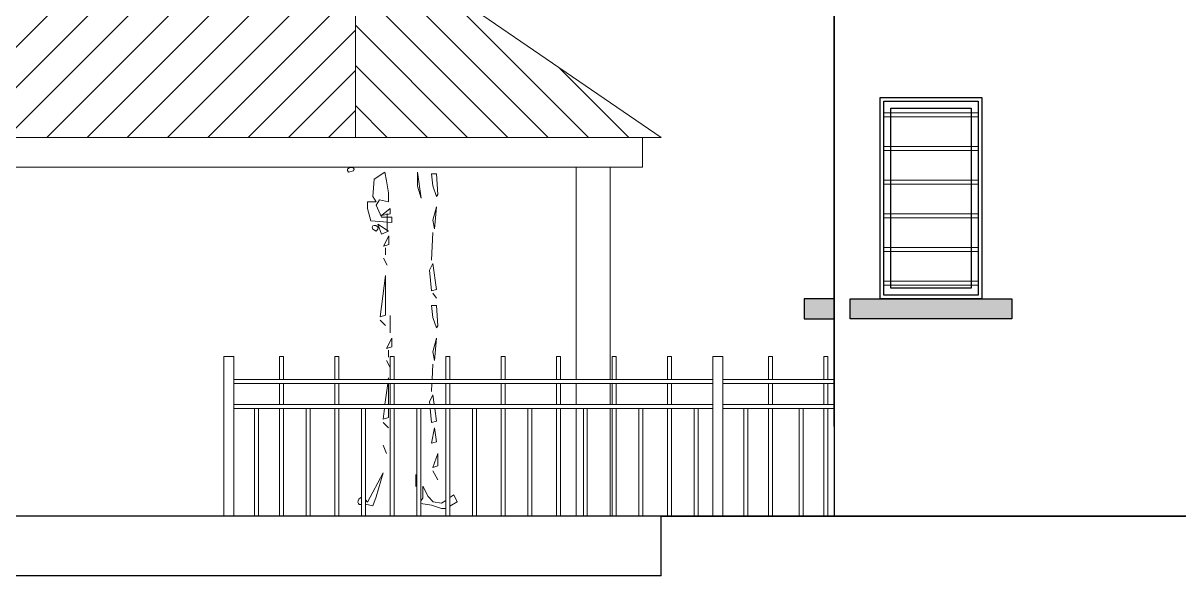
# Model space of a CAD drawing. Header units: millimetres. Extents: x 922141 to 965068, y 34629 to 256118.
# Drawn here: x 926393 to 932192, y 205432 to 208205 of the extents above; entities that cross this region are included whole.
import ezdxf

# ---------------------------------------------------------------- set-up
doc = ezdxf.new("R2010")
doc.units = ezdxf.units.MM
for name, color, linetype, lineweight in [('HATCH', 8, 'Continuous', 5), ('HATCH _ 1', 253, 'Continuous', 9), ('MCA__ LANDSCAPE', 136, 'Continuous', 5), ('MCA__ MURI ESISTENTI SEZIONATI', 30, 'Continuous', 30), ('MCA__ SCALE', 154, 'Continuous', 18)]:
    doc.layers.add(name, color=color, linetype=linetype, lineweight=lineweight)

# ---------------------------------------------------------------- blocks, each defined once
blk = doc.blocks.new('rf')
at = {"layer": 'HATCH', "linetype": 'Continuous'}
for points in [[(552507, 395565), (552513, 395582), (552507, 395591), (552493, 395598), (552476, 395598), (552458, 395591), (552447, 395582), (552445, 395567), (552456, 395549), (552507, 395565)], [(552889, 395046), (552889, 395099), (552786, 395099), (552733, 395220), (552766, 395272), (552856, 395253), (552856, 395343), (552836, 395462), (552819, 395549), (552715, 395479), (552700, 395305), (552733, 395253), (552647, 395253), (552647, 395187), (552680, 395063), (552889, 395046)], [(553184, 395290), (553147, 395409), (553147, 395549), (553184, 395290)], [(553338, 395307), (553353, 395327), (553338, 395534), (553287, 395534), (553303, 395413), (553338, 395307)], [(552874, 395134), (552874, 395187), (552786, 395116), (552874, 395134)], [(552845, 394963), (552845, 395137)], [(553320, 394982), (553338, 395204), (553303, 395068), (553320, 394982)], [(552733, 394960), (552751, 394980), (552753, 394995), (552744, 395006), (552729, 395015), (552713, 395015), (552700, 395011), (552693, 395000), (552700, 394978), (552733, 394960)], [(552786, 394927), (552856, 394960), (552751, 395030), (552786, 394927)], [(552860, 394825), (552860, 394911), (552807, 394807), (552860, 394825)], [(553287, 394669), (553303, 394944)], [(552827, 394722), (552827, 394792)], [(552845, 394618), (552807, 394689), (552845, 394618)], [(553338, 394372), (553303, 394634), (553270, 394566), (553287, 394359), (553338, 394372)], [(552827, 394117), (552827, 394515), (552774, 394099), (552827, 394117)], [(553338, 394285), (553303, 394338), (553338, 394285)], [(553338, 393988), (553353, 394008), (553338, 394214), (553287, 394214), (553303, 394093), (553338, 393988)], [(552874, 393937), (552874, 394111)], [(552827, 394013), (552774, 394066), (552827, 394013)], [(552889, 393799), (552889, 393884), (552836, 393781), (552889, 393799)], [(553320, 393662), (553338, 393884), (553303, 393748), (553320, 393662)], [(552856, 393695), (552856, 393766)], [(552874, 393592), (552836, 393662), (552874, 393592)], [(553294, 393470), (553303, 393625)], [(552849, 393430), (552822, 393220)], [(552856, 393470), (552856, 393488), (552854, 393470)], [(552856, 393220), (552856, 393430)], [(553287, 393350), (553292, 393430)], [(553316, 393220), (553303, 393315), (553270, 393246), (553272, 393220)], [(552817, 393180), (552803, 393073), (552856, 393090)], [(552856, 393090), (552856, 393180)], [(553275, 393180), (553287, 393040), (553338, 393053)], [(553338, 393053), (553321, 393180)], [(552856, 392987), (552803, 393040), (552856, 392987)], [(553338, 392846), (553320, 392987), (553287, 392831), (553338, 392846)], [(552836, 392727), (552803, 392813), (552836, 392727)], [(553353, 392604), (553353, 392727), (553303, 392587), (553353, 392604)], [(552700, 392204), (552733, 392294), (552803, 392534), (552647, 392241), (552627, 392263)], [(553131, 392397), (553131, 392518)], [(553353, 392463), (553303, 392554), (553353, 392463)], [(553431, 392257), (553390, 392229), (553304, 392244), (553254, 392297), (553201, 392400), (553201, 392281), (553183, 392253)], [(552587, 392289), (552575, 392283), (552559, 392270), (552553, 392254), (552551, 392239), (552555, 392226), (552564, 392217), (552579, 392215), (552587, 392219)], [(552627, 392218), (552700, 392204)], [(553183, 392226), (553287, 392211), (553390, 392176)], [(553471, 392201), (553546, 392244), (553513, 392314), (553471, 392285)], [(553390, 392176), (553427, 392176), (553431, 392178)]]:
    blk.add_lwpolyline(points, dxfattribs=at)

msp = doc.modelspace()

# ---------------------------------------------------------------- hatches: boundary and pattern name
at = {"layer": 'MCA__ LANDSCAPE'}
h = msp.add_hatch(color=256, dxfattribs=at)
h.dxf.hatch_style = 1
h.paths.add_polyline_path([(930311.56, 206722.12), (930311.56, 206822.12), (930461.56, 206822.12), (930461.56, 206722.12)])
h = msp.add_hatch(color=256, dxfattribs=at)
h.dxf.hatch_style = 1
h.paths.add_polyline_path([(930543.19, 206822.12), (930543.19, 206722.12), (931353.32, 206722.12), (931353.32, 206822.12)])
at = {"layer": 'MCA__ SCALE', "ltscale": 600}
h = msp.add_hatch(dxfattribs=at)
h.set_pattern_fill('ANSI31', color=256, scale=45, angle=180)
h.set_pattern_definition([(225, (347970.3, -186432.23), (101.02788, -101.02788), [])])
h.paths.add_polyline_path([(923458.21, 207632.12), (928060.01, 207632.12), (928060.01, 208682.12)])
h = msp.add_hatch(dxfattribs=at)
h.set_pattern_fill('ANSI31', color=256, scale=45, angle=90)
h.set_pattern_definition([(135, (347970.3, -186432.23), (-101.02788, -101.02788), [])])
h.paths.add_polyline_path([(928060.01, 207632.12), (929593.95, 207632.12), (928060.01, 208682.12)])

# ---------------------------------------------------------------- linework, layer by layer
at = {"layer": 'MCA__ MURI ESISTENTI SEZIONATI'}
for p, q in [((930461.56, 211282.12), (930461.56, 205732.12)), ((930461.56, 206182.12), (930461.56, 209182.12)), ((927253.95, 205732.12), (925453.95, 205732.12)), ((929593.95, 205732.12), (927253.95, 205732.12)), ((929593.95, 205432.12), (929593.95, 205732.12)), ((936753.19, 205732.12), (929593.95, 205732.12)), ((929593.95, 205732.12), (957220.23, 205732.12)), ((929593.95, 205432.12), (923458.21, 205432.12))]:
    msp.add_line(p, q, dxfattribs=at)
for points in [[(930693.19, 207832.12), (931203.32, 207832.12), (931203.32, 206822.12), (930693.19, 206822.12)], [(930711.19, 207814.12), (931185.32, 207814.12), (931185.32, 206840.12), (930711.19, 206840.12)], [(930747.19, 207778.12), (931149.32, 207778.12), (931149.32, 206876.12), (930747.19, 206876.12)], [(930311.56, 206722.12), (930461.56, 206722.12), (930461.56, 206822.12), (930311.56, 206822.12)], [(931353.32, 206722.12), (930543.19, 206722.12), (930543.19, 206822.12), (931353.32, 206822.12)]]:
    msp.add_lwpolyline(points, close=True, dxfattribs=at)
at = {"layer": 'MCA__ SCALE'}
for p, q in [((928060.01, 208682.12), (929593.95, 207632.12)), ((928060.01, 208682.12), (928060.01, 207632.12)), ((929593.95, 207632.12), (923458.21, 207632.12)), ((929500.17, 207632.12), (929500.17, 207482.12)), ((929500.17, 207482.12), (923540.83, 207482.12)), ((929167.69, 206272.12), (929167.69, 205732.12)), ((929337.69, 205732.12), (929337.69, 206272.12))]:
    msp.add_line(p, q, dxfattribs=at)
at = {"layer": 'MCA__ SCALE', "color": 9, "true_color": 0xc7c8ca}
for points in [[(931185.32, 207754.66), (930711.19, 207754.66)], [(930711.19, 207734.66), (931185.32, 207734.66)], [(931185.32, 207585.78), (930711.19, 207585.78)], [(930711.19, 207565.78), (931185.32, 207565.78)], [(931185.32, 207416.9), (930711.19, 207416.9)], [(930711.19, 207396.9), (931185.32, 207396.9)], [(931185.32, 207248.03), (930711.19, 207248.03)], [(930711.19, 207228.03), (931185.32, 207228.03)], [(931185.32, 207079.15), (930711.19, 207079.15)], [(930711.19, 207059.15), (931185.32, 207059.15)], [(931185.32, 206910.27), (930711.19, 206910.27)], [(930711.19, 206890.27), (931185.32, 206890.27)]]:
    msp.add_lwpolyline(points, dxfattribs=at)
at = {"layer": 'MCA__ SCALE'}
for points in [[(929337.69, 206417.12), (929337.69, 207482.12), (929167.69, 207482.12), (929167.69, 206417.12)], [(927698.73, 206417.12), (927698.73, 206532.12), (927678.73, 206532.12), (927678.73, 206417.12)], [(927976.91, 206417.12), (927976.91, 206532.12), (927956.91, 206532.12), (927956.91, 206417.12)], [(928255.09, 206417.12), (928255.09, 206532.12), (928235.09, 206532.12), (928235.09, 206417.12)], [(928533.27, 206417.12), (928533.27, 206532.12), (928513.27, 206532.12), (928513.27, 206417.12)], [(928811.45, 206417.12), (928811.45, 206532.12), (928791.45, 206532.12), (928791.45, 206417.12)], [(929089.63, 206417.12), (929089.63, 206532.12), (929069.63, 206532.12), (929069.63, 206417.12)], [(929367.81, 206417.12), (929367.81, 206532.12), (929347.81, 206532.12), (929347.81, 206417.12)], [(929645.99, 206417.12), (929645.99, 206532.12), (929625.99, 206532.12), (929625.99, 206417.12)], [(930152.35, 206417.12), (930152.35, 206532.12), (930132.35, 206532.12), (930132.35, 206417.12)], [(930430.53, 206417.12), (930430.53, 206532.12), (930410.53, 206532.12), (930410.53, 206417.12)], [(929854.17, 206417.12), (927450.55, 206417.12), (927450.55, 206397.12), (929854.17, 206397.12)], [(927678.73, 206397.12), (927678.73, 206292.12)], [(927698.73, 206292.12), (927698.73, 206397.12)], [(927956.91, 206397.12), (927956.91, 206292.12)], [(927976.91, 206292.12), (927976.91, 206397.12)], [(928235.09, 206397.12), (928235.09, 206292.12)], [(928255.09, 206292.12), (928255.09, 206397.12)], [(928513.27, 206397.12), (928513.27, 206292.12)], [(928533.27, 206292.12), (928533.27, 206397.12)], [(928791.45, 206397.12), (928791.45, 206292.12)], [(928811.45, 206292.12), (928811.45, 206397.12)], [(929069.63, 206397.12), (929069.63, 206292.12)], [(929089.63, 206292.12), (929089.63, 206397.12)], [(929167.69, 206397.12), (929167.69, 206292.12)], [(929337.69, 206292.12), (929337.69, 206397.12)], [(929347.81, 206397.12), (929347.81, 206292.12)], [(929367.81, 206292.12), (929367.81, 206397.12)], [(929625.99, 206397.12), (929625.99, 206292.12)], [(929645.99, 206292.12), (929645.99, 206397.12)], [(929904.17, 206397.12), (930461.56, 206397.12), (930461.56, 206417.12), (929904.17, 206417.12)], [(930132.35, 206397.12), (930132.35, 206292.12)], [(930152.35, 206292.12), (930152.35, 206397.12)], [(930410.53, 206397.12), (930410.53, 206292.12)], [(930430.53, 206292.12), (930430.53, 206397.12)], [(929854.17, 206292.12), (927450.55, 206292.12), (927450.55, 206272.12), (929854.17, 206272.12)], [(927678.73, 206272.12), (927678.73, 205732.12), (927698.73, 205732.12), (927698.73, 206272.12)], [(927956.91, 206272.12), (927956.91, 205732.12), (927976.91, 205732.12), (927976.91, 206272.12)], [(928235.09, 206272.12), (928235.09, 205732.12), (928255.09, 205732.12), (928255.09, 206272.12)], [(928513.27, 206272.12), (928513.27, 205732.12), (928533.27, 205732.12), (928533.27, 206272.12)], [(928791.45, 206272.12), (928791.45, 205732.12), (928811.45, 205732.12), (928811.45, 206272.12)], [(929069.63, 206272.12), (929069.63, 205732.12), (929089.63, 205732.12), (929089.63, 206272.12)], [(929347.81, 206272.12), (929347.81, 205732.12), (929367.81, 205732.12), (929367.81, 206272.12)], [(929625.99, 206272.12), (929625.99, 205732.12), (929645.99, 205732.12), (929645.99, 206272.12)], [(929904.17, 206272.12), (930461.56, 206272.12), (930461.56, 206292.12), (929904.17, 206292.12)], [(930132.35, 206272.12), (930132.35, 205732.12), (930152.35, 205732.12), (930152.35, 206272.12)], [(930410.53, 206272.12), (930410.53, 205732.12), (930430.53, 205732.12), (930430.53, 206272.12)]]:
    msp.add_lwpolyline(points, dxfattribs=at)
for points in [[(927400.55, 205732.12), (927450.55, 205732.12), (927450.55, 206532.12), (927400.55, 206532.12)], [(929854.17, 205732.12), (929904.17, 205732.12), (929904.17, 206532.12), (929854.17, 206532.12)], [(927554.64, 205732.12), (927574.64, 205732.12), (927574.64, 206272.12), (927554.64, 206272.12)], [(927812.82, 205732.12), (927832.82, 205732.12), (927832.82, 206272.12), (927812.82, 206272.12)], [(928091, 205732.12), (928111, 205732.12), (928111, 206272.12), (928091, 206272.12)], [(928369.18, 205732.12), (928389.18, 205732.12), (928389.18, 206272.12), (928369.18, 206272.12)], [(928647.36, 205732.12), (928667.36, 205732.12), (928667.36, 206272.12), (928647.36, 206272.12)], [(928925.54, 205732.12), (928945.54, 205732.12), (928945.54, 206272.12), (928925.54, 206272.12)], [(929203.72, 205732.12), (929223.72, 205732.12), (929223.72, 206272.12), (929203.72, 206272.12)], [(929481.9, 205732.12), (929501.9, 205732.12), (929501.9, 206272.12), (929481.9, 206272.12)], [(929760.08, 205732.12), (929780.08, 205732.12), (929780.08, 206272.12), (929760.08, 206272.12)], [(930008.26, 205732.12), (930028.26, 205732.12), (930028.26, 206272.12), (930008.26, 206272.12)], [(930286.44, 205732.12), (930306.44, 205732.12), (930306.44, 206272.12), (930286.44, 206272.12)]]:
    msp.add_lwpolyline(points, close=True, dxfattribs=at)

# ---------------------------------------------------------------- block references
at = {"layer": 'HATCH _ 1', "xscale": 0.5, "yscale": 0.5, "zscale": 0.5}
msp.add_blockref('rf', (651797.61, 9682.12), dxfattribs=at)

doc.saveas('drawing.dxf')
